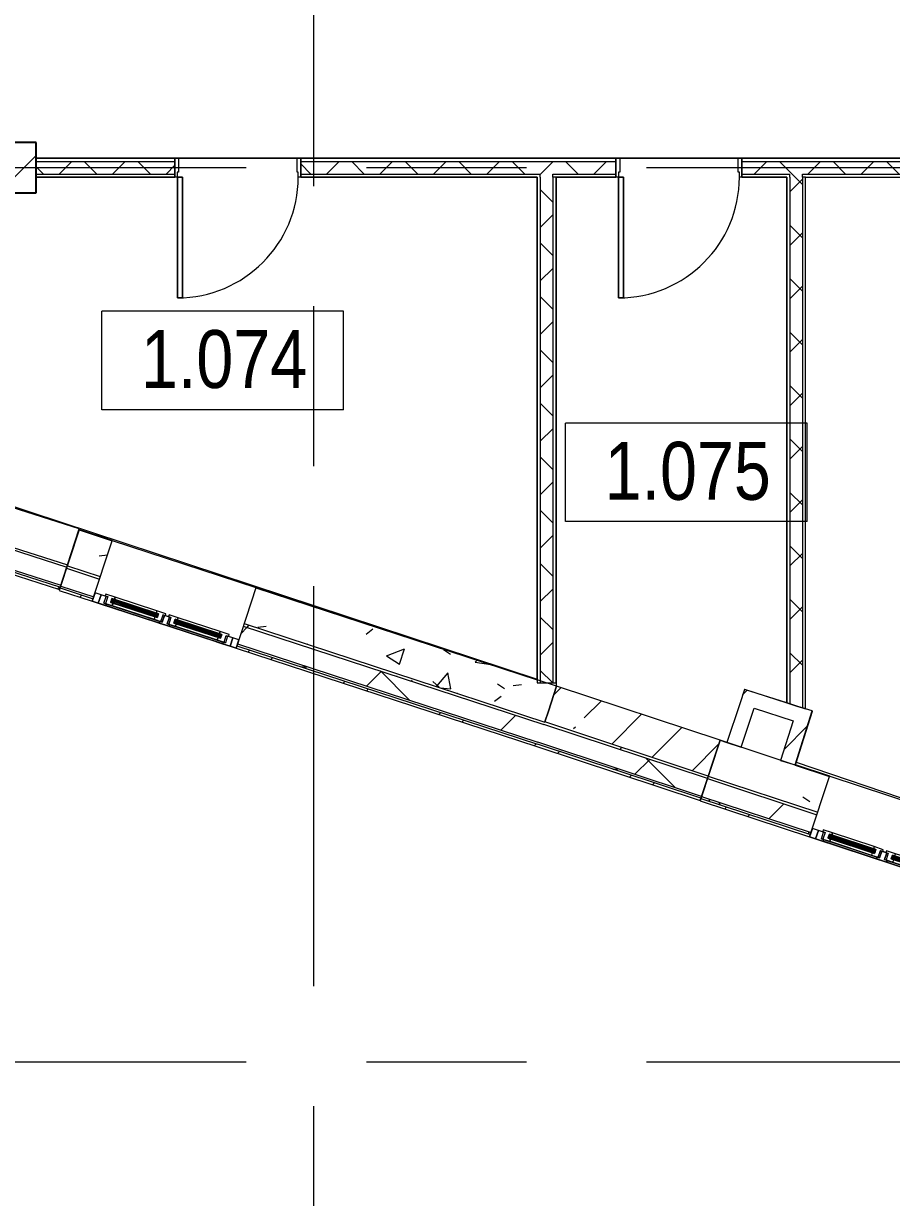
# Model space of a CAD drawing. Header units: millimetres. Extents: x 46431 to 216095, y -43515 to 31605.
# Drawn here: x 63632 to 70518, y -32459 to -23138 of the extents above; entities that cross this region are included whole.
import ezdxf

# ---------------------------------------------------------------- set-up
doc = ezdxf.new("R2010")
doc.units = ezdxf.units.MM
doc.linetypes.add('Осевые', pattern=[6350, 1270, -952.5, 3175, -952.5])
for name, color, linetype, lineweight in [('Двери', 7, 'Continuous', 9), ('Каркас_Импост', 7, 'Continuous', 9), ('Колонны', 7, 'Continuous', 9), ('Колонны-1', 7, 'Continuous', 25), ('Марки помещений', 7, 'Continuous', 9), ('Общие ребра', 7, 'Continuous', 9), ('Окна', 7, 'Continuous', 9), ('Окна-1', 7, 'Continuous', 18), ('Оси-2', 7, 'Осевые', 9), ('Остекление', 7, 'Continuous', 9), ('Панель', 7, 'Continuous', 9), ('Перекрытия', 7, 'Continuous', 9), ('Стены', 7, 'Continuous', 9), ('Стены-1', 7, 'Continuous', 18), ('Штриховка разреза-3', 7, 'Continuous', 9)]:
    doc.layers.add(name, color=color, linetype=linetype, lineweight=lineweight)
doc.layers.add('Окна-2', color=7, linetype='Continuous', lineweight=9, true_color=0x804000)
doc.styles.add('Arial Narrow_1', font='Arial Narrow.ttf', dxfattribs={"height": 460})
pattern_1 = [(45, (0, 0), (-212.132, 212.132), []), (135, (0, 0), (-212.132, -212.132), [])]
pattern_2 = [(45, (0, 0), (-502.8943, 502.8943), []), (45, (0, 762), (-502.8943, 502.8943), [])]
pattern_3 = [(0, (0, 0), (812.8, 203.2), [67.056, -542.544, 67.056, -542.544, -3251.2]), (0, (0, 0), (812.8, 203.2), [-1219.2, 67.056, -1152.144, 67.056, -542.544, -1422.4]), (0, (0, 0), (812.8, 203.2), [-3048, 67.056, -339.344, 67.056, -948.944]), (120, (304.8, 101.6), (-582.37636, 602.30545), [67.056, -542.544, 67.056, -542.544, -3251.2]), (120, (304.8, 101.6), (-582.37636, 602.30545), [-1219.2, 67.056, -1152.144, 67.056, -542.544, -1422.4]), (120, (304.8, 101.6), (-582.37636, 602.30545), [-3048, 67.056, -339.344, 67.056, -948.944]), (240, (406.4, 508), (-230.42364, -805.50545), [67.056, -542.544, 67.056, -542.544, -3251.2]), (240, (406.4, 508), (-230.42364, -805.50545), [-1219.2, 67.056, -1152.144, 67.056, -542.544, -1422.4]), (240, (406.4, 508), (-230.42364, -805.50545), [-3048, 67.056, -339.344, 67.056, -948.944])]
pattern_4 = [(45, (0, 0), (-707.107, 707.107), []), (135, (0, 0), (-707.107, -707.107), [])]
pattern_5 = [(50, (0, 0), (1457.472, -127.512), [152.4, -1676.4]), (355, (0, 0), (-281.942, 1528.454), [121.92, -1341.12]), (100.451, (121.5, -10.6), (1175.54, 1400.933), [129.52, -1424.72]), (46.184, (0, 406.4), (2168.632, -336.34), [228.6, -2514.6]), (96.636, (180.7, 378.4), (1899.22, 1979.42), [194.28, -2137.08]), (351.184, (0, 406.4), (1899.24, 1979.4), [182.88, -2011.68]), (21, (203.2, 304.8), (1212.915, -818.121), [152.4, -1676.4]), (326, (203.2, 304.8), (494.417, 1473.504), [121.92, -1341.12]), (71.451, (304.3, 236.6), (1707.337, 655.37), [129.52, -1424.72]), (37.5, (0, 0), (24.7094, 676.4402), [67.056, -1257.808, 67.056, -1294.384, -1346.2]), (37.5, (0, 0), (24.7094, 676.4402), [-2686.304, 67.056, -1279.144]), (7.5, (0, 0), (534.558, 801.444), [67.056, -709.168, 67.056, -1227.328, -513.08]), (7.5, (0, 0), (534.558, 801.444), [-2070.608, 67.056, -446.024]), (327.5, (-453.14, 0), (1084.7275, -45.8312), [67.056, -440.944, 67.056, -1517.904, -2103.12]), (327.5, (-453.14, 0), (1084.7275, -45.8312), [-2092.96, 67.056, -2036.064]), (317.5, (-656.3, 0), (1185.035, 203.414), [67.056, -593.344, 67.056, -985.52, -1493.52]), (317.5, (-656.3, 0), (1185.035, 203.414), [-1712.976, 67.056, -1426.464])]

# ---------------------------------------------------------------- blocks, each defined once
blk = doc.blocks.new('Дверь - Однопольная - ДВ2__21х10-6240693-План 1-го этажа на отм_ -6_000')
at = {"layer": 'Двери'}
for p, q in [((-479, -75), (-439, -75)), ((-479, -1033), (-479, -75)), ((-439, -75), (-439, -1033)), ((-439, -1033), (-479, -1033))]:
    blk.add_line(p, q, dxfattribs=at)
blk.add_arc((-479, -75), 958, 270, 0, dxfattribs=at)
at = {"layer": 'Каркас_Импост'}
for p, q in [((-500, 75), (-470, 75)), ((-500, -75), (-500, 75)), ((-470, 75), (-470, -35)), ((470, 75), (500, 75)), ((470, -35), (470, 75)), ((500, 75), (500, -75)), ((-480, -75), (-500, -75)), ((-480, -35), (-480, -75)), ((-470, -35), (-480, -35)), ((480, -35), (470, -35)), ((480, -75), (480, -35)), ((500, -75), (480, -75))]:
    blk.add_line(p, q, dxfattribs=at)
at = {"layer": 'Панель'}
for p, q in [((-439, -75), (-479, -75)), ((-479, -75), (-479, -1033)), ((-439, -1033), (-439, -75)), ((-479, -1033), (-439, -1033))]:
    blk.add_line(p, q, dxfattribs=at)
blk = doc.blocks.new('Колонна 40-55 - Колонна 40-55-731198-План 1-го этажа на отм_ -6_000')
at = {"layer": 'Колонны'}
h = blk.add_hatch(dxfattribs=at)
h.set_pattern_fill('FP_8', color=256, style=0, pattern_type=2)
h.set_pattern_definition([(45, (0, 0), (-493.914, 493.914), []), (45, (493.9, 0), (-493.914, 493.914), [873.125, -174.625, 6.706, -167.919])])
h.paths.add_polyline_path([(63331.6, -24482.9), (63731.6, -24482.9), (63731.6, -24082.9), (63331.6, -24082.9), (63331.6, -24321.8)], flags=0)
at = {"layer": 'Колонны-1'}
for p, q in [((63731.6, -24082.9), (63331.6, -24082.9)), ((63331.6, -24082.9), (63331.6, -24482.9)), ((63731.6, -24482.9), (63731.6, -24082.9)), ((63331.6, -24482.9), (63731.6, -24482.9))]:
    blk.add_line(p, q, dxfattribs=at)
blk = doc.blocks.new('Окно 2-Распашное - Один переплет с многокамерным стеклопакетом - 30674-99 - ОК-1 1200-1800-8276979-План 1-го этажа на отм_ -6_000')
at = {"layer": 'Каркас_Импост'}
for p, q in [((-550, 252.5), (-550, 182.5)), ((-487, 252.5), (-550, 252.5)), ((-507, 182.5), (-507, 238.5)), ((-507, 238.5), (-487, 238.5)), ((-21, 238.5), (-507, 238.5)), ((-507, 182.5), (-507, 238.5)), ((-438, 236.5), (-495, 236.5)), ((-495, 236.5), (-495, 180.5)), ((-487, 238.5), (-487, 252.5)), ((-487, 252.5), (-41, 252.5)), ((-487, 238.5), (-487, 252.5)), ((-41, 238.5), (-487, 238.5)), ((-458, 184.5), (-458, 216.5)), ((-458, 216.5), (-438, 216.5)), ((-70, 216.5), (-458, 216.5)), ((-458, 216.5), (-458, 184.5)), ((-438, 216.5), (-438, 236.5)), ((-90, 236.5), (-438, 236.5)), ((-438, 236.5), (-438, 216.5)), ((-438, 216.5), (-90, 216.5)), ((-33, 236.5), (-90, 236.5)), ((-90, 236.5), (-90, 216.5)), ((-90, 236.5), (-90, 216.5)), ((-90, 216.5), (-70, 216.5)), ((-70, 216.5), (-70, 184.5)), ((-70, 216.5), (-70, 184.5)), ((41, 252.5), (-41, 252.5)), ((-41, 252.5), (-41, 238.5)), ((-41, 238.5), (-41, 252.5)), ((-41, 238.5), (-21, 238.5)), ((-33, 180.5), (-33, 236.5)), ((-21, 238.5), (-21, 182.5)), ((-21, 182.5), (-21, 238.5)), ((21, 182.5), (21, 238.5)), ((21, 238.5), (41, 238.5)), ((21, 238.5), (21, 182.5)), ((507, 238.5), (21, 238.5)), ((90, 236.5), (33, 236.5)), ((33, 236.5), (33, 180.5)), ((41, 238.5), (41, 252.5)), ((41, 252.5), (487, 252.5)), ((41, 252.5), (41, 238.5)), ((487, 238.5), (41, 238.5)), ((70, 184.5), (70, 216.5)), ((70, 216.5), (90, 216.5)), ((458, 216.5), (70, 216.5)), ((70, 184.5), (70, 216.5)), ((90, 216.5), (90, 236.5)), ((90, 216.5), (90, 236.5)), ((438, 236.5), (90, 236.5)), ((90, 216.5), (438, 216.5)), ((438, 236.5), (438, 216.5)), ((495, 236.5), (438, 236.5)), ((438, 216.5), (438, 236.5)), ((438, 216.5), (458, 216.5)), ((458, 216.5), (458, 184.5)), ((458, 184.5), (458, 216.5)), ((550, 252.5), (487, 252.5)), ((487, 252.5), (487, 238.5)), ((487, 252.5), (487, 238.5)), ((487, 238.5), (507, 238.5)), ((495, 180.5), (495, 236.5)), ((507, 238.5), (507, 182.5)), ((507, 238.5), (507, 182.5)), ((550, 182.5), (550, 252.5)), ((-550, 182.5), (-507, 182.5)), ((-495, 180.5), (-515, 180.5)), ((-515, 180.5), (-515, 166.5)), ((-515, 166.5), (-438, 166.5)), ((-495, 182.5), (-507, 182.5)), ((-438, 184.5), (-458, 184.5)), ((-458, 184.5), (-70, 184.5)), ((-438, 166.5), (-438, 184.5)), ((-90, 184.5), (-438, 184.5)), ((-438, 184.5), (-438, 166.5)), ((-438, 166.5), (-90, 166.5)), ((-70, 184.5), (-90, 184.5)), ((-90, 184.5), (-90, 166.5)), ((-90, 184.5), (-90, 166.5)), ((-90, 166.5), (-13, 166.5)), ((-21, 182.5), (-33, 182.5)), ((-13, 180.5), (-33, 180.5)), ((-21, 182.5), (21, 182.5)), ((-13, 166.5), (-13, 180.5)), ((33, 180.5), (13, 180.5)), ((13, 180.5), (13, 166.5)), ((13, 166.5), (90, 166.5)), ((33, 182.5), (21, 182.5)), ((90, 184.5), (70, 184.5)), ((70, 184.5), (458, 184.5)), ((90, 166.5), (90, 184.5)), ((90, 166.5), (90, 184.5)), ((438, 184.5), (90, 184.5)), ((90, 166.5), (438, 166.5)), ((458, 184.5), (438, 184.5)), ((438, 184.5), (438, 166.5)), ((438, 166.5), (438, 184.5)), ((438, 166.5), (515, 166.5)), ((507, 182.5), (495, 182.5)), ((515, 180.5), (495, 180.5)), ((507, 182.5), (550, 182.5)), ((515, 166.5), (515, 180.5))]:
    blk.add_line(p, q, dxfattribs=at)
at = {"layer": 'Окна'}
for p, q in [((-437.6, 252.5), (-487, 252.5)), ((-487, 252.5), (-474.6, 252.5)), ((-443, 203.5), (-443, 212.5)), ((-85, 212.5), (-443, 212.5)), ((-443, 202.5), (-85, 202.5)), ((-443, 188.5), (-443, 198.5)), ((-85, 198.5), (-443, 198.5)), ((-443, 188.5), (-85, 188.5)), ((-85, 202.5), (-85, 212.5)), ((-85, 188.5), (-85, 198.5)), ((-53.3, 252.5), (-41, 252.5)), ((53.3, 252.5), (41, 252.5)), ((85, 202.5), (85, 212.5)), ((85, 212.5), (443, 212.5)), ((443, 202.5), (85, 202.5)), ((85, 188.5), (85, 198.5)), ((85, 198.5), (443, 198.5)), ((443, 188.5), (85, 188.5)), ((438.2, 252.5), (487, 252.5)), ((443, 202.5), (443, 212.5)), ((443, 188.5), (443, 198.5)), ((487, 252.5), (474.8, 252.5))]:
    blk.add_line(p, q, dxfattribs=at)
at = {"layer": 'Окна-1'}
for p, q in [((-458, 212.5), (-458, 202.5)), ((-443, 212.5), (-458, 212.5)), ((-458, 202.5), (-443, 202.5)), ((-458, 198.5), (-458, 188.5)), ((-443, 198.5), (-458, 198.5)), ((-458, 188.5), (-443, 188.5)), ((-443, 202.5), (-443, 212.5)), ((-443, 188.5), (-443, 198.5)), ((-70, 212.5), (-85, 212.5)), ((-85, 212.5), (-85, 202.5)), ((-85, 202.5), (-70, 202.5)), ((-70, 198.5), (-85, 198.5)), ((-85, 198.5), (-85, 188.5)), ((-85, 188.5), (-70, 188.5)), ((-70, 202.5), (-70, 212.5)), ((-70, 188.5), (-70, 198.5)), ((70, 212.5), (85, 212.5)), ((70, 202.5), (70, 212.5)), ((85, 202.5), (70, 202.5)), ((70, 198.5), (85, 198.5)), ((70, 188.5), (70, 198.5)), ((85, 188.5), (70, 188.5)), ((85, 212.5), (85, 202.5)), ((85, 198.5), (85, 188.5)), ((443, 212.5), (458, 212.5)), ((443, 202.5), (443, 212.5)), ((458, 202.5), (443, 202.5)), ((443, 198.5), (458, 198.5)), ((443, 188.5), (443, 198.5)), ((458, 188.5), (443, 188.5)), ((458, 212.5), (458, 202.5)), ((458, 198.5), (458, 188.5))]:
    blk.add_line(p, q, dxfattribs=at)
at = {"layer": 'Окна-2'}
for p, q in [((-600, 252.5), (-600, 182.5)), ((-550, 252.5), (-600, 252.5)), ((-550, 182.5), (-550, 252.5)), ((550, 252.5), (-550, 252.5)), ((-550, 182.5), (-550, 252.5)), ((600, 252.5), (550, 252.5)), ((550, 252.5), (550, 182.5)), ((550, 182.5), (550, 252.5)), ((600, 182.5), (600, 252.5)), ((-600, 182.5), (-550, 182.5)), ((-550, 182.5), (-495, 182.5)), ((-33, 182.5), (33, 182.5)), ((495, 182.5), (550, 182.5)), ((550, 182.5), (600, 182.5))]:
    blk.add_line(p, q, dxfattribs=at)
at = {"layer": 'Остекление'}
for p, q in [((-70, 216.5), (-458, 216.5)), ((-458, 216.5), (-458, 212.5)), ((-458, 212.5), (-70, 212.5)), ((-70, 202.5), (-458, 202.5)), ((-458, 202.5), (-458, 198.5)), ((-458, 198.5), (-70, 198.5)), ((-70, 188.5), (-458, 188.5)), ((-458, 188.5), (-458, 184.5)), ((-70, 212.5), (-70, 216.5)), ((-70, 198.5), (-70, 202.5)), ((-70, 184.5), (-70, 188.5)), ((70, 212.5), (70, 216.5)), ((70, 216.5), (458, 216.5)), ((458, 212.5), (70, 212.5)), ((70, 198.5), (70, 202.5)), ((70, 202.5), (458, 202.5)), ((458, 198.5), (70, 198.5)), ((70, 184.5), (70, 188.5)), ((70, 188.5), (458, 188.5)), ((458, 216.5), (458, 212.5)), ((458, 202.5), (458, 198.5)), ((458, 188.5), (458, 184.5)), ((-458, 184.5), (-70, 184.5)), ((458, 184.5), (70, 184.5))]:
    blk.add_line(p, q, dxfattribs=at)
blk = doc.blocks.new('Окно 2-Распашное - Один переплет с многокамерным стеклопакетом - 30674-99 - ОК-1 1200-1800-V2-План 1-го этажа на отм_ -6_000')
at = {"layer": 'Каркас_Импост'}
for p, q in [((-550, 252.5), (-550, 182.5)), ((-487, 252.5), (-550, 252.5)), ((-507, 182.5), (-507, 238.5)), ((-507, 238.5), (-487, 238.5)), ((-21, 238.5), (-507, 238.5)), ((-507, 182.5), (-507, 238.5)), ((-438, 236.5), (-495, 236.5)), ((-495, 236.5), (-495, 180.5)), ((-487, 238.5), (-487, 252.5)), ((-487, 252.5), (-41, 252.5)), ((-487, 238.5), (-487, 252.5)), ((-41, 238.5), (-487, 238.5)), ((-458, 184.5), (-458, 216.5)), ((-458, 216.5), (-438, 216.5)), ((-70, 216.5), (-458, 216.5)), ((-458, 216.5), (-458, 184.5)), ((-438, 216.5), (-438, 236.5)), ((-90, 236.5), (-438, 236.5)), ((-438, 236.5), (-438, 216.5)), ((-438, 216.5), (-90, 216.5)), ((-33, 236.5), (-90, 236.5)), ((-90, 236.5), (-90, 216.5)), ((-90, 236.5), (-90, 216.5)), ((-90, 216.5), (-70, 216.5)), ((-70, 216.5), (-70, 184.5)), ((-70, 216.5), (-70, 184.5)), ((41, 252.5), (-41, 252.5)), ((-41, 252.5), (-41, 238.5)), ((-41, 238.5), (-41, 252.5)), ((-41, 238.5), (-21, 238.5)), ((-33, 180.5), (-33, 236.5)), ((-21, 238.5), (-21, 182.5)), ((-21, 182.5), (-21, 238.5)), ((21, 182.5), (21, 238.5)), ((21, 238.5), (41, 238.5)), ((21, 238.5), (21, 182.5)), ((507, 238.5), (21, 238.5)), ((90, 236.5), (33, 236.5)), ((33, 236.5), (33, 180.5)), ((41, 238.5), (41, 252.5)), ((41, 252.5), (487, 252.5)), ((41, 252.5), (41, 238.5)), ((487, 238.5), (41, 238.5)), ((70, 184.5), (70, 216.5)), ((70, 216.5), (90, 216.5)), ((458, 216.5), (70, 216.5)), ((70, 184.5), (70, 216.5)), ((90, 216.5), (90, 236.5)), ((90, 216.5), (90, 236.5)), ((438, 236.5), (90, 236.5)), ((90, 216.5), (438, 216.5)), ((438, 236.5), (438, 216.5)), ((495, 236.5), (438, 236.5)), ((438, 216.5), (438, 236.5)), ((438, 216.5), (458, 216.5)), ((458, 216.5), (458, 184.5)), ((458, 184.5), (458, 216.5)), ((550, 252.5), (487, 252.5)), ((487, 252.5), (487, 238.5)), ((487, 252.5), (487, 238.5)), ((487, 238.5), (507, 238.5)), ((495, 180.5), (495, 236.5)), ((507, 238.5), (507, 182.5)), ((507, 238.5), (507, 182.5)), ((550, 182.5), (550, 252.5)), ((-550, 182.5), (-507, 182.5)), ((-495, 180.5), (-515, 180.5)), ((-515, 180.5), (-515, 166.5)), ((-515, 166.5), (-438, 166.5)), ((-495, 182.5), (-507, 182.5)), ((-438, 184.5), (-458, 184.5)), ((-458, 184.5), (-70, 184.5)), ((-438, 166.5), (-438, 184.5)), ((-90, 184.5), (-438, 184.5)), ((-438, 184.5), (-438, 166.5)), ((-438, 166.5), (-90, 166.5)), ((-70, 184.5), (-90, 184.5)), ((-90, 184.5), (-90, 166.5)), ((-90, 184.5), (-90, 166.5)), ((-90, 166.5), (-13, 166.5)), ((-21, 182.5), (-33, 182.5)), ((-13, 180.5), (-33, 180.5)), ((-21, 182.5), (21, 182.5)), ((-13, 166.5), (-13, 180.5)), ((33, 180.5), (13, 180.5)), ((13, 180.5), (13, 166.5)), ((13, 166.5), (90, 166.5)), ((33, 182.5), (21, 182.5)), ((90, 184.5), (70, 184.5)), ((70, 184.5), (458, 184.5)), ((90, 166.5), (90, 184.5)), ((90, 166.5), (90, 184.5)), ((438, 184.5), (90, 184.5)), ((90, 166.5), (438, 166.5)), ((458, 184.5), (438, 184.5)), ((438, 184.5), (438, 166.5)), ((438, 166.5), (438, 184.5)), ((438, 166.5), (515, 166.5)), ((507, 182.5), (495, 182.5)), ((515, 180.5), (495, 180.5)), ((507, 182.5), (550, 182.5)), ((515, 166.5), (515, 180.5))]:
    blk.add_line(p, q, dxfattribs=at)
at = {"layer": 'Окна'}
for p, q in [((-437.6, 252.5), (-487, 252.5)), ((-487, 252.5), (-474.6, 252.5)), ((-443, 202.5), (-443, 212.5)), ((-85, 212.5), (-443, 212.5)), ((-443, 202.5), (-85, 202.5)), ((-443, 188.5), (-443, 198.5)), ((-85, 198.5), (-443, 198.5)), ((-443, 188.5), (-85, 188.5)), ((-85, 202.5), (-85, 212.5)), ((-85, 188.5), (-85, 198.5)), ((-53.3, 252.5), (-41, 252.5)), ((53.3, 252.5), (41, 252.5)), ((85, 202.5), (85, 212.5)), ((85, 212.5), (443, 212.5)), ((443, 202.5), (85, 202.5)), ((85, 188.5), (85, 198.5)), ((85, 198.5), (443, 198.5)), ((443, 188.5), (85, 188.5)), ((438.2, 252.5), (487, 252.5)), ((443, 202.5), (443, 212.5)), ((443, 188.5), (443, 198.5)), ((487, 252.5), (474.8, 252.5))]:
    blk.add_line(p, q, dxfattribs=at)
at = {"layer": 'Окна-1'}
for p, q in [((-458, 212.5), (-458, 202.5)), ((-443, 212.5), (-458, 212.5)), ((-458, 202.5), (-443, 202.5)), ((-458, 198.5), (-458, 188.5)), ((-443, 198.5), (-458, 198.5)), ((-458, 188.5), (-443, 188.5)), ((-443, 202.5), (-443, 212.5)), ((-443, 188.5), (-443, 198.5)), ((-70, 212.5), (-85, 212.5)), ((-85, 212.5), (-85, 202.5)), ((-85, 202.5), (-70, 202.5)), ((-70, 198.5), (-85, 198.5)), ((-85, 198.5), (-85, 188.5)), ((-85, 188.5), (-70, 188.5)), ((-70, 202.5), (-70, 212.5)), ((-70, 188.5), (-70, 198.5)), ((70, 212.5), (85, 212.5)), ((70, 202.5), (70, 212.5)), ((85, 202.5), (70, 202.5)), ((70, 198.5), (85, 198.5)), ((70, 188.5), (70, 198.5)), ((85, 188.5), (70, 188.5)), ((85, 212.5), (85, 202.5)), ((85, 198.5), (85, 188.5)), ((443, 212.5), (458, 212.5)), ((443, 202.5), (443, 212.5)), ((458, 202.5), (443, 202.5)), ((443, 198.5), (458, 198.5)), ((443, 188.5), (443, 198.5)), ((458, 188.5), (443, 188.5)), ((458, 212.5), (458, 202.5)), ((458, 198.5), (458, 188.5))]:
    blk.add_line(p, q, dxfattribs=at)
at = {"layer": 'Окна-2'}
for p, q in [((-600, 252.5), (-600, 182.5)), ((-550, 252.5), (-600, 252.5)), ((-550, 182.5), (-550, 252.5)), ((550, 252.5), (-550, 252.5)), ((-550, 182.5), (-550, 252.5)), ((600, 252.5), (550, 252.5)), ((550, 252.5), (550, 182.5)), ((550, 182.5), (550, 252.5)), ((600, 182.5), (600, 252.5)), ((-600, 182.5), (-550, 182.5)), ((-550, 182.5), (-495, 182.5)), ((-33, 182.5), (33, 182.5)), ((495, 182.5), (550, 182.5)), ((550, 182.5), (600, 182.5))]:
    blk.add_line(p, q, dxfattribs=at)
at = {"layer": 'Остекление'}
for p, q in [((-70, 216.5), (-458, 216.5)), ((-458, 216.5), (-458, 212.5)), ((-458, 212.5), (-70, 212.5)), ((-70, 202.5), (-458, 202.5)), ((-458, 202.5), (-458, 198.5)), ((-458, 198.5), (-70, 198.5)), ((-70, 188.5), (-458, 188.5)), ((-458, 188.5), (-458, 184.5)), ((-70, 212.5), (-70, 216.5)), ((-70, 198.5), (-70, 202.5)), ((-70, 184.5), (-70, 188.5)), ((70, 212.5), (70, 216.5)), ((70, 216.5), (458, 216.5)), ((458, 212.5), (70, 212.5)), ((70, 198.5), (70, 202.5)), ((70, 202.5), (458, 202.5)), ((458, 198.5), (70, 198.5)), ((70, 184.5), (70, 188.5)), ((70, 188.5), (458, 188.5)), ((458, 216.5), (458, 212.5)), ((458, 202.5), (458, 198.5)), ((458, 188.5), (458, 184.5)), ((-458, 184.5), (-70, 184.5)), ((458, 184.5), (70, 184.5))]:
    blk.add_line(p, q, dxfattribs=at)
blk = doc.blocks.new('Марка помещения_Р - Марка помещения-4575829-План 1-го этажа на отм_ -6_000')
at = {"layer": 'Марки помещений'}
for p, q in [((-4.79375, -1.95625), (-4.79375, 1.95625)), ((4.79375, 1.95625), (-4.79375, 1.95625)), ((4.79375, -1.95625), (4.79375, 1.95625)), ((4.79375, -1.95625), (-4.79375, -1.95625))]:
    blk.add_line(p, q, dxfattribs=at)

msp = doc.modelspace()

# ---------------------------------------------------------------- hatches: boundary and pattern name
at = {"layer": 'Штриховка разреза-3'}
h = msp.add_hatch(dxfattribs=at)
h.set_pattern_fill('FP_1', color=256, style=0, pattern_type=2)
h.set_pattern_definition(pattern_1)
h.paths.add_polyline_path([(68309.8, -24332.9), (68331.6, -24332.9), (68331.6, -24232.9), (65831.6, -24232.9), (65831.6, -24332.9), (67831.6, -24332.9)], flags=0)
h.paths.add_polyline_path([(63731.6, -24332.9), (64831.6, -24332.9), (64831.6, -24232.9), (63731.6, -24232.9), (63731.6, -24321.8)], flags=0)
h.paths.add_polyline_path([(71681.6, -24332.9), (71681.6, -24232.9), (69331.6, -24232.9), (69331.6, -24332.9), (70005, -24332.9)], flags=0)
h = msp.add_hatch(dxfattribs=at)
h.set_pattern_fill('FP_1', color=256, style=0, pattern_type=2)
h.set_pattern_definition(pattern_1)
h.paths.add_polyline_path([(67831.6, -28372.8), (67831.6, -24332.9), (67731.6, -24332.9), (67731.6, -28372.8)], flags=0)
h = msp.add_hatch(dxfattribs=at)
h.set_pattern_fill('FP_1', color=256, style=0, pattern_type=2)
h.set_pattern_definition(pattern_1)
h.paths.add_polyline_path([(69811.6, -28571.5), (69811.6, -24332.9), (69711.6, -24332.9), (69711.6, -28539.5), (69773.7, -28559.4)], flags=0)
h = msp.add_hatch(dxfattribs=at)
h.set_pattern_fill('FP_7', color=256, style=0, pattern_type=2)
h.set_pattern_definition(pattern_5)
h.paths.add_polyline_path([(63981, -27435.9), (64071.8, -27150), (62336.1, -26593.1), (62244.4, -26878.7), (63224.2, -27193.1)], flags=0)
h.paths.add_polyline_path([(61101.8, -26512.1), (61193.5, -26226.5), (60870, -26122.7), (60785.9, -26410.7)], flags=0)
h = msp.add_hatch(dxfattribs=at)
h.set_pattern_fill('FP_6', color=256, style=0, pattern_type=2)
h.set_pattern_definition(pattern_4)
h.paths.add_polyline_path([(63929, -27597.8), (63974.8, -27454.9), (62238.3, -26897.8), (62192.5, -27040.6), (63224.2, -27371.6)], flags=0)
h.paths.add_polyline_path([(61049.9, -26674), (61095.7, -26531.2), (60780.3, -26429.9), (60738.2, -26574)], flags=0)
h = msp.add_hatch(dxfattribs=at)
h.set_pattern_fill('FP_5', color=256, style=0, pattern_type=2)
h.set_pattern_definition(pattern_3)
h.paths.add_polyline_path([(63974.8, -27454.9), (63981, -27435.9), (62244.4, -26878.7), (62238.3, -26897.8), (63224.2, -27214.1)], flags=0)
h.paths.add_polyline_path([(61095.7, -26531.2), (61101.8, -26512.1), (60785.9, -26410.7), (60780.3, -26429.9)], flags=0)
h = msp.add_hatch(dxfattribs=at)
h.set_pattern_fill('FP_3', color=256, style=0, pattern_type=2)
h.set_pattern_definition(pattern_2)
h.paths.add_polyline_path([(63918.3, -27631.1), (63924.4, -27612), (62187.9, -27054.9), (62181.8, -27073.9), (63224.2, -27408.4)], flags=0)
h.paths.add_polyline_path([(61039.2, -26707.3), (61045.3, -26688.3), (60734, -26588.4), (60728.3, -26607.6)], flags=0)
h = msp.add_hatch(dxfattribs=at)
h.set_pattern_fill('FP_5', color=256, style=0, pattern_type=2)
h.set_pattern_definition(pattern_3)
h.paths.add_polyline_path([(63924.4, -27612), (63929, -27597.8), (62192.5, -27040.6), (62187.9, -27054.9), (63224.2, -27387.4)], flags=0)
h.paths.add_polyline_path([(61045.3, -26688.3), (61049.9, -26674), (60738.2, -26574), (60734, -26588.4)], flags=0)
h = msp.add_hatch(dxfattribs=at)
h.set_pattern_fill('FP_7', color=256, style=0, pattern_type=2)
h.set_pattern_definition(pattern_5)
h.paths.add_polyline_path([(67766.6, -28683.5), (67860.2, -28398.5), (65474.9, -27617.5), (65381.6, -27902.6), (67462.2, -28583.8)], flags=0)
h.paths.add_polyline_path([(64241.1, -27529.3), (64334.5, -27244.1), (64073, -27158.5), (63979.7, -27443.6), (64071.8, -27473.8)], flags=0)
h = msp.add_hatch(dxfattribs=at)
h.set_pattern_fill('FP_6', color=256, style=0, pattern_type=2)
h.set_pattern_definition(pattern_4)
h.paths.add_polyline_path([(67713.1, -28844.9), (67760.3, -28702.5), (65375.4, -27921.6), (65328.7, -28064.2), (67462.2, -28762.7)], flags=0)
h.paths.add_polyline_path([(64188.3, -27690.8), (64234.9, -27548.3), (63973.5, -27462.7), (63926.8, -27605.2), (64071.8, -27652.7)], flags=0)
h = msp.add_hatch(dxfattribs=at)
h.set_pattern_fill('FP_5', color=256, style=0, pattern_type=2)
h.set_pattern_definition(pattern_3)
h.paths.add_polyline_path([(67760.3, -28702.5), (67766.6, -28683.5), (65381.6, -27902.6), (65375.4, -27921.6), (67462.2, -28604.9)], flags=0)
h.paths.add_polyline_path([(64234.9, -27548.3), (64241.1, -27529.3), (63979.7, -27443.6), (63973.5, -27462.7), (64071.8, -27494.9)], flags=0)
h = msp.add_hatch(dxfattribs=at)
h.set_pattern_fill('FP_3', color=256, style=0, pattern_type=2)
h.set_pattern_definition(pattern_2)
h.paths.add_polyline_path([(67703.1, -28878.4), (67702.3, -28877.7), (67708.4, -28859.1), (65324, -28078.5), (65317.8, -28097.5), (67462.2, -28799.6)], flags=0)
h.paths.add_polyline_path([(64177.4, -27724.1), (64183.6, -27705.1), (63922.1, -27619.5), (63915.9, -27638.5), (64071.8, -27689.5)], flags=0)
h = msp.add_hatch(dxfattribs=at)
h.set_pattern_fill('FP_5', color=256, style=0, pattern_type=2)
h.set_pattern_definition(pattern_3)
h.paths.add_polyline_path([(67708.4, -28859.1), (67713.1, -28844.9), (65328.7, -28064.2), (65324, -28078.5), (67462.2, -28778.5)], flags=0)
h.paths.add_polyline_path([(64183.6, -27705.1), (64188.3, -27690.8), (63926.8, -27605.2), (63922.1, -27619.5), (64071.8, -27668.5)], flags=0)
h = msp.add_hatch(dxfattribs=at)
h.set_pattern_fill('FP_4', color=256, style=0, pattern_type=2)
h.set_pattern_definition([(45, (0, 0), (-424.264, 424.264), [600, -100, 20, -100]), (45, (0, 424), (-424.264, 424.264), [])])
h.paths.add_polyline_path([(69064.2, -29112.6), (69157.4, -28827.5), (67861, -28398.3), (67766.7, -28683.1), (68309.8, -28862.9)], flags=0)
h = msp.add_hatch(dxfattribs=at)
h.set_pattern_fill('FP_3', color=256, style=0, pattern_type=2)
h.set_pattern_definition(pattern_2)
h.paths.add_polyline_path([(69737.6, -28673.8), (69773.7, -28559.4), (69351.4, -28424.2), (69313.9, -28538.2), (69428.2, -28574.8)], flags=0)
h = msp.add_hatch(dxfattribs=at)
h.set_pattern_fill('FP_3', color=256, style=0, pattern_type=2)
h.set_pattern_definition(pattern_2)
h.paths.add_polyline_path([(69752.8, -29024.3), (69887.9, -28596), (69773.7, -28559.4), (69638.4, -28988.2)], flags=0)
h = msp.add_hatch(dxfattribs=at)
h.set_pattern_fill('FP_6', color=256, style=0, pattern_type=2)
h.set_pattern_definition(pattern_4)
h.paths.add_polyline_path([(69010.8, -29274), (69057.9, -29131.6), (67760.3, -28702.5), (67713.3, -28844.5), (68874.1, -29228.7)], flags=0)
h = msp.add_hatch(dxfattribs=at)
h.set_pattern_fill('FP_5', color=256, style=0, pattern_type=2)
h.set_pattern_definition(pattern_3)
h.paths.add_polyline_path([(69057.9, -29131.6), (69064.2, -29112.6), (67766.6, -28683.5), (67760.4, -28702.1), (68309.8, -28883.9)], flags=0)
h = msp.add_hatch(dxfattribs=at)
h.set_pattern_fill('FP_3', color=256, style=0, pattern_type=2)
h.set_pattern_definition(pattern_2)
h.paths.add_polyline_path([(68999.8, -29307.2), (69006.1, -29288.2), (67708.6, -28858.7), (67703.2, -28878), (68762.7, -29228.7)], flags=0)
h = msp.add_hatch(dxfattribs=at)
h.set_pattern_fill('FP_5', color=256, style=0, pattern_type=2)
h.set_pattern_definition(pattern_3)
h.paths.add_polyline_path([(69006.1, -29288.2), (69010.8, -29274), (67713.1, -28844.9), (67708.6, -28858.7), (68826.3, -29228.7)], flags=0)
h = msp.add_hatch(dxfattribs=at)
h.set_pattern_fill('FP_7', color=256, style=0, pattern_type=2)
h.set_pattern_definition(pattern_5)
h.paths.add_polyline_path([(71362.8, -29871.9), (71456.7, -29587), (71166.3, -29491.2), (71072.4, -29776.1), (71276.4, -29843.4)], flags=0)
h.paths.add_polyline_path([(69932.7, -29400.4), (70026.7, -29115.4), (69157.4, -28830.3), (69063.9, -29113.9), (69412.3, -29228.7)], flags=0)
h = msp.add_hatch(dxfattribs=at)
h.set_pattern_fill('FP_6', color=256, style=0, pattern_type=2)
h.set_pattern_definition(pattern_4)
h.paths.add_polyline_path([(71309.6, -30033.3), (71356.5, -29890.9), (71066.1, -29795.1), (71019.1, -29937.6), (71276.4, -30022.4)], flags=0)
h.paths.add_polyline_path([(69879.5, -29561.8), (69926.5, -29419.4), (69057.6, -29132.9), (69010.6, -29275.3)], flags=0)
h = msp.add_hatch(dxfattribs=at)
h.set_pattern_fill('FP_5', color=256, style=0, pattern_type=2)
h.set_pattern_definition(pattern_3)
h.paths.add_polyline_path([(71356.5, -29890.9), (71362.8, -29871.9), (71072.4, -29776.1), (71066.1, -29795.1), (71276.4, -29864.4)], flags=0)
h.paths.add_polyline_path([(69926.5, -29419.4), (69932.7, -29400.4), (69063.9, -29113.9), (69057.6, -29132.9), (69348.4, -29228.7)], flags=0)
h = msp.add_hatch(dxfattribs=at)
h.set_pattern_fill('FP_3', color=256, style=0, pattern_type=2)
h.set_pattern_definition(pattern_2)
h.paths.add_polyline_path([(71298.6, -30066.6), (71304.9, -30047.6), (71014.4, -29951.8), (71008.2, -29970.8), (71276.4, -30059.2)], flags=0)
h.paths.add_polyline_path([(69868.5, -29595), (69874.8, -29576.1), (69005.9, -29289.6), (68999.7, -29308.6)], flags=0)
h = msp.add_hatch(dxfattribs=at)
h.set_pattern_fill('FP_5', color=256, style=0, pattern_type=2)
h.set_pattern_definition(pattern_3)
h.paths.add_polyline_path([(71304.9, -30047.6), (71309.6, -30033.3), (71019.1, -29937.6), (71014.4, -29951.8), (71276.4, -30038.2)], flags=0)
h.paths.add_polyline_path([(69874.8, -29576.1), (69879.5, -29561.8), (69010.6, -29275.3), (69005.9, -29289.6)], flags=0)

# ---------------------------------------------------------------- linework, layer by layer
at = {"layer": 'Общие ребра'}
for p, q in [((63731.6, -24232.9), (64831.6, -24232.9)), ((64831.6, -24207.9), (63733.6, -24207.9)), ((68331.6, -24207.9), (65831.6, -24207.9)), ((65831.6, -24232.9), (68331.6, -24232.9)), ((71681.6, -24207.9), (69331.6, -24207.9)), ((69331.6, -24232.9), (71681.6, -24232.9)), ((63731.6, -24332.9), (64831.6, -24332.9)), ((63731.6, -24357.9), (64831.6, -24357.9)), ((65831.6, -24332.9), (67731.6, -24332.9)), ((65831.6, -24357.9), (67704.6, -24357.9)), ((67731.6, -24357.9), (67731.6, -24332.9)), ((67731.6, -24357.9), (67731.6, -28372.8)), ((67831.6, -24357.9), (67831.6, -24332.9)), ((67831.6, -24332.9), (68331.6, -24332.9)), ((67856.6, -24357.9), (67831.6, -24357.9)), ((67831.6, -24357.9), (67831.6, -28372.8)), ((67858.6, -24357.9), (68331.6, -24357.9)), ((69331.6, -24332.9), (69711.6, -24332.9)), ((69331.6, -24357.9), (69684.6, -24357.9)), ((69711.6, -24357.9), (69711.6, -24332.9)), ((69711.6, -24357.9), (69711.6, -28539.5)), ((69811.6, -24357.9), (69811.6, -24332.9)), ((69811.6, -24332.9), (71681.6, -24332.9)), ((69836.6, -24357.9), (69811.6, -24357.9)), ((69811.6, -24357.9), (69811.6, -28571.5)), ((62238.3, -26897.8), (63974.8, -27454.9)), ((62244.4, -26878.7), (63981, -27435.9)), ((62187.9, -27054.9), (63924.4, -27612)), ((62192.5, -27040.6), (63929, -27597.8)), ((64334.5, -27244.1), (64073, -27158.5)), ((64073, -27158.5), (64334.5, -27244.1)), ((63973.5, -27462.7), (64234.9, -27548.3)), ((63979.7, -27443.6), (64241.1, -27529.3)), ((63922.1, -27619.5), (64183.6, -27705.1)), ((63926.8, -27605.2), (64188.3, -27690.8)), ((67706.6, -28348.2), (65474.9, -27617.5)), ((65474.9, -27617.5), (67706.6, -28348.2)), ((65375.4, -27921.6), (67760.3, -28702.5)), ((65381.6, -27902.6), (67766.6, -28683.5)), ((65324, -28078.5), (67708.4, -28859.1)), ((65328.7, -28064.2), (67713.1, -28844.9)), ((67795.3, -28596.7), (67766.7, -28683.1)), ((67766.7, -28683.1), (67795.3, -28596.7)), ((69686.6, -28531.5), (69711.6, -28539.5)), ((69711.6, -28539.5), (69686.6, -28531.5)), ((69711.6, -28539.5), (69773.7, -28559.4)), ((69773.7, -28559.4), (69711.6, -28539.5)), ((69773.7, -28559.4), (69811.6, -28571.5)), ((69811.6, -28571.5), (69773.7, -28559.4)), ((69811.6, -28571.5), (69836.6, -28579.5)), ((69836.6, -28579.5), (69811.6, -28571.5)), ((67760.3, -28702.5), (67760.4, -28702.1)), ((69057.9, -29131.6), (67760.4, -28702.1)), ((67766.7, -28683.1), (67766.6, -28683.5)), ((67766.6, -28683.5), (67766.7, -28683.1)), ((69064.2, -29112.6), (67766.7, -28683.1)), ((69006.1, -29288.2), (67708.6, -28858.7)), ((67713.1, -28844.9), (67713.3, -28844.5)), ((69010.8, -29274), (67713.3, -28844.5)), ((70026.7, -29115.4), (69752.6, -29025.1)), ((69752.6, -29025.1), (70026.7, -29115.4)), ((69058, -29131.6), (69057.6, -29132.9)), ((69057.6, -29132.9), (69926.5, -29419.4)), ((69063.8, -29113.9), (69064.2, -29112.6)), ((69063.9, -29113.9), (69932.7, -29400.4)), ((69005.9, -29289.6), (69874.8, -29576.1)), ((69010.6, -29275.3), (69879.5, -29561.8))]:
    msp.add_line(p, q, dxfattribs=at)
at = {"layer": 'Оси-2'}
for p, q in [((65931.6, 25417.1), (65931.6, -41733.9)), ((150171.6, -24282.9), (50527.1, -24282.9)), ((150171.6, -31382.9), (50565.6, -31382.9))]:
    msp.add_line(p, q, dxfattribs=at)
at = {"layer": 'Перекрытия'}
for p, q in [((63331.6, -24082.9), (63731.6, -24082.9)), ((63731.6, -24082.9), (63731.6, -24207.9)), ((63731.6, -24207.9), (64831.6, -24207.9)), ((65831.6, -24207.9), (64831.6, -24207.9)), ((64831.6, -24207.9), (64831.6, -24357.9)), ((64831.6, -24207.9), (65831.6, -24207.9)), ((65831.6, -24357.9), (65831.6, -24207.9)), ((65831.6, -24207.9), (71681.6, -24207.9)), ((69331.6, -24207.9), (68331.6, -24207.9)), ((68331.6, -24207.9), (68331.6, -24357.9)), ((69331.6, -24357.9), (69331.6, -24207.9)), ((64831.6, -24357.9), (63731.6, -24357.9)), ((63731.6, -24357.9), (63731.6, -24482.9)), ((67706.6, -24357.9), (65831.6, -24357.9)), ((67706.6, -28343.2), (67706.6, -24357.9)), ((68331.6, -24357.9), (67856.6, -24357.9)), ((67856.6, -24357.9), (67856.6, -28396.8)), ((69686.6, -24357.9), (69331.6, -24357.9)), ((69686.6, -28531.5), (69686.6, -24357.9)), ((71681.6, -24359.4), (69836.6, -24359.4)), ((63731.6, -24482.9), (63331.6, -24482.9)), ((63331.6, -26900.6), (67706.6, -28343.2)), ((67856.6, -28396.8), (67861, -28398.3)), ((69352.3, -28423.7), (69686.6, -28531.5)), ((69887.9, -28596), (69760.1, -29001.1)), ((69158.4, -28828.2), (69212.3, -28846.1)), ((69762, -29001.8), (72385.8, -29894.5))]:
    msp.add_line(p, q, dxfattribs=at)
at = {"layer": 'Стены'}
for p, q in [((64177.4, -27724.1), (64334.5, -27244.1)), ((64335.1, -27242.2), (65475.5, -27615.6)), ((65474.9, -27617.5), (65317.8, -28097.5)), ((65317.8, -28097.5), (64177.4, -27724.1)), ((67760.4, -28702.1), (67760.3, -28702.5)), ((67708.6, -28858.7), (67708.4, -28859.1)), ((67708.4, -28859.1), (67708.6, -28858.7)), ((67713.3, -28844.5), (67713.1, -28844.9)), ((69868.5, -29595), (70026.7, -29115.4)), ((70027.3, -29113.5), (71166.9, -29489.3)), ((71008.2, -29970.8), (69868.5, -29595))]:
    msp.add_line(p, q, dxfattribs=at)
at = {"layer": 'Стены-1'}
for p, q in [((63733.6, -24207.9), (63731.6, -24207.9)), ((63731.6, -24207.9), (63731.6, -24357.9)), ((64831.6, -24357.9), (64831.6, -24207.9)), ((65831.6, -24207.9), (65831.6, -24357.9)), ((68331.6, -24357.9), (68331.6, -24207.9)), ((69331.6, -24207.9), (69331.6, -24357.9)), ((67704.6, -24357.9), (67706.6, -24357.9)), ((67706.6, -24357.9), (67706.6, -28372.8)), ((67856.6, -28372.8), (67856.6, -24357.9)), ((67856.6, -24357.9), (67858.6, -24357.9)), ((69684.6, -24357.9), (69686.6, -24357.9)), ((69686.6, -24357.9), (69684.6, -24357.9)), ((69684.6, -24359.9), (69684.6, -28525.6)), ((69686.6, -24357.9), (69686.6, -28531.5)), ((69686.6, -28526.3), (69686.6, -24357.9)), ((69836.6, -28579.5), (69836.6, -24357.9)), ((69836.6, -24357.9), (71681.6, -24357.9)), ((64072.6, -27150.2), (63331.6, -26912.5)), ((62181.8, -27073.9), (63918.3, -27631.1)), ((64073, -27158.5), (63915.9, -27638.5)), ((63918.3, -27631.1), (64072.6, -27150.2)), ((64070.9, -27155.7), (64070.2, -27157.6)), ((64070.2, -27157.6), (64073, -27158.5)), ((64335.1, -27242.2), (64070.9, -27155.7)), ((64177.4, -27724.1), (64334.5, -27244.1)), ((64334.5, -27244.1), (64335.1, -27242.2)), ((63915.9, -27638.5), (64177.4, -27724.1)), ((65474.9, -27617.5), (65317.8, -28097.5)), ((65475.5, -27615.6), (65474.9, -27617.5)), ((67704.6, -28345.5), (65475.5, -27615.6)), ((65317.8, -28097.5), (67703.1, -28878.4)), ((67706.6, -28348.2), (67706.6, -28346.1)), ((67860.2, -28398.5), (67706.6, -28348.2)), ((67706.6, -28372.8), (67856.6, -28372.8)), ((67861, -28398.3), (67795.3, -28596.7)), ((67795.3, -28596.7), (67860.2, -28398.5)), ((69158.5, -28827.8), (67861, -28398.3)), ((69351.4, -28424.2), (69313.9, -28538.2)), ((69686.6, -28531.5), (69351.4, -28424.2)), ((69313.9, -28538.2), (69212.1, -28846.9)), ((69326.1, -28884.4), (69428.2, -28574.8)), ((69428.2, -28574.8), (69737.6, -28673.8)), ((69752.8, -29024.3), (69887.9, -28596)), ((69887.9, -28596), (69753.2, -29023.2)), ((69755.1, -29023.8), (69889.9, -28596.6)), ((69887.9, -28596), (69836.6, -28579.5)), ((69737.6, -28673.8), (69638.4, -28988.2)), ((67703.1, -28878.4), (67703.2, -28878)), ((67703.2, -28878), (68999.8, -29307.2)), ((69157.8, -28829), (68999.7, -29308.6)), ((68999.8, -29307.2), (69158.5, -28827.8)), ((69752.6, -29025.1), (69157.8, -28829)), ((69212.1, -28846.9), (69326.1, -28884.4)), ((69638.4, -28988.2), (69752.8, -29024.3)), ((69753.2, -29023.2), (69752.6, -29025.1)), ((70027.3, -29113.5), (69755.1, -29023.8)), ((69868.5, -29595), (70026.7, -29115.4)), ((70026.7, -29115.4), (70027.3, -29113.5)), ((68999.7, -29308.6), (69868.5, -29595))]:
    msp.add_line(p, q, dxfattribs=at)

# ---------------------------------------------------------------- block references
at = {"layer": 'Двери'}
for p in [(65331.6, -24282.9), (68831.6, -24282.9)]:
    msp.add_blockref('Дверь - Однопольная - ДВ2__21х10-6240693-План 1-го этажа на отм_ -6_000', p, dxfattribs=at)
at = {"layer": 'Колонны'}
msp.add_blockref('Колонна 40-55 - Колонна 40-55-731198-План 1-го этажа на отм_ -6_000', (0, 0), dxfattribs=at)
at = {"layer": 'Марки помещений', "xscale": 199.9999999999999, "yscale": 199.9999999999999, "zscale": 199.9999999999999}
for p in [(65211.1, -25813.6), (68889.7, -26701.1)]:
    msp.add_blockref('Марка помещения_Р - Марка помещения-4575829-План 1-го этажа на отм_ -6_000', p, dxfattribs=at)
at = {"layer": 'Окна'}
for name, p, rotation in [('Окно 2-Распашное - Один переплет с многокамерным стеклопакетом - 30674-99 - ОК-1 1200-1800-8276979-План 1-го этажа на отм_ -6_000', (64826.1, -27670.8), 161.8711299749114), ('Окно 2-Распашное - Один переплет с многокамерным стеклопакетом - 30674-99 - ОК-1 1200-1800-V2-План 1-го этажа на отм_ -6_000', (70517.4, -29543.1), 161.7512202077422)]:
    msp.add_blockref(name, p, dxfattribs=dict(at, rotation=rotation))

# ---------------------------------------------------------------- texts
at = {"layer": 'Марки помещений', "char_height": 460, "width": 1587.341, "attachment_point": 1, "style": 'Arial Narrow_1'}
for s, insert in [('1.074', (64563.2, -25571.8)), ('1.075', (68241.8, -26459.3))]:
    msp.add_mtext(s, dxfattribs=dict(at, insert=insert))

doc.saveas('drawing.dxf')
